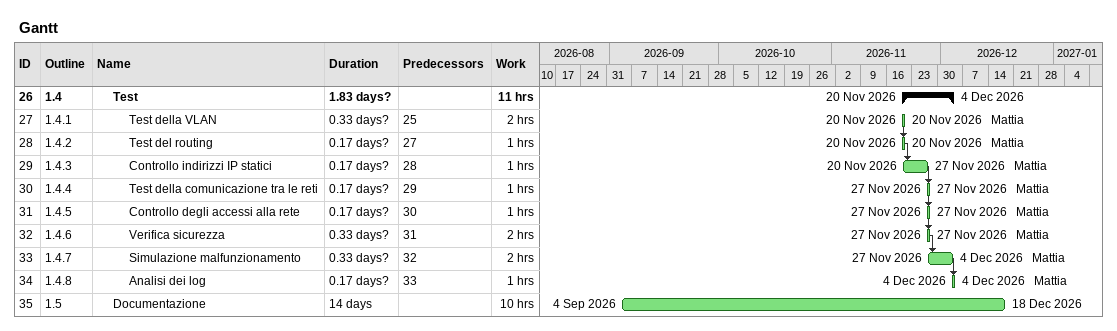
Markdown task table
Gantt

| ID | WBS | Task | Duration | Start | Finish | Predecessors | Resources | Work (h) |
|---|---|---|---|---|---|---|---|---|
| 26 | 1.4 | **Test** | 1.83d? | 2026-11-20 | 2026-12-04 |  |  | 11 |
| 27 | 1.4.1 | Test della VLAN | 0.33d? | 2026-11-20 | 2026-11-20 | 25 | Mattia | 2 |
| 28 | 1.4.2 | Test del routing | 0.17d? | 2026-11-20 | 2026-11-20 | 27 | Mattia | 1 |
| 29 | 1.4.3 | Controllo indirizzi IP statici | 0.17d? | 2026-11-20 | 2026-11-27 | 28 | Mattia | 1 |
| 30 | 1.4.4 | Test della comunicazione tra le reti | 0.17d? | 2026-11-27 | 2026-11-27 | 29 | Mattia | 1 |
| 31 | 1.4.5 | Controllo degli accessi alla rete | 0.17d? | 2026-11-27 | 2026-11-27 | 30 | Mattia | 1 |
| 32 | 1.4.6 | Verifica sicurezza | 0.33d? | 2026-11-27 | 2026-11-27 | 31 | Mattia | 2 |
| 33 | 1.4.7 | Simulazione malfunzionamento | 0.33d? | 2026-11-27 | 2026-12-04 | 32 | Mattia | 2 |
| 34 | 1.4.8 | Analisi dei log | 0.17d? | 2026-12-04 | 2026-12-04 | 33 | Mattia | 1 |
| 35 | 1.5 | Documentazione | 14d | 2026-09-04 | 2026-12-18 |  |  | 10 |
